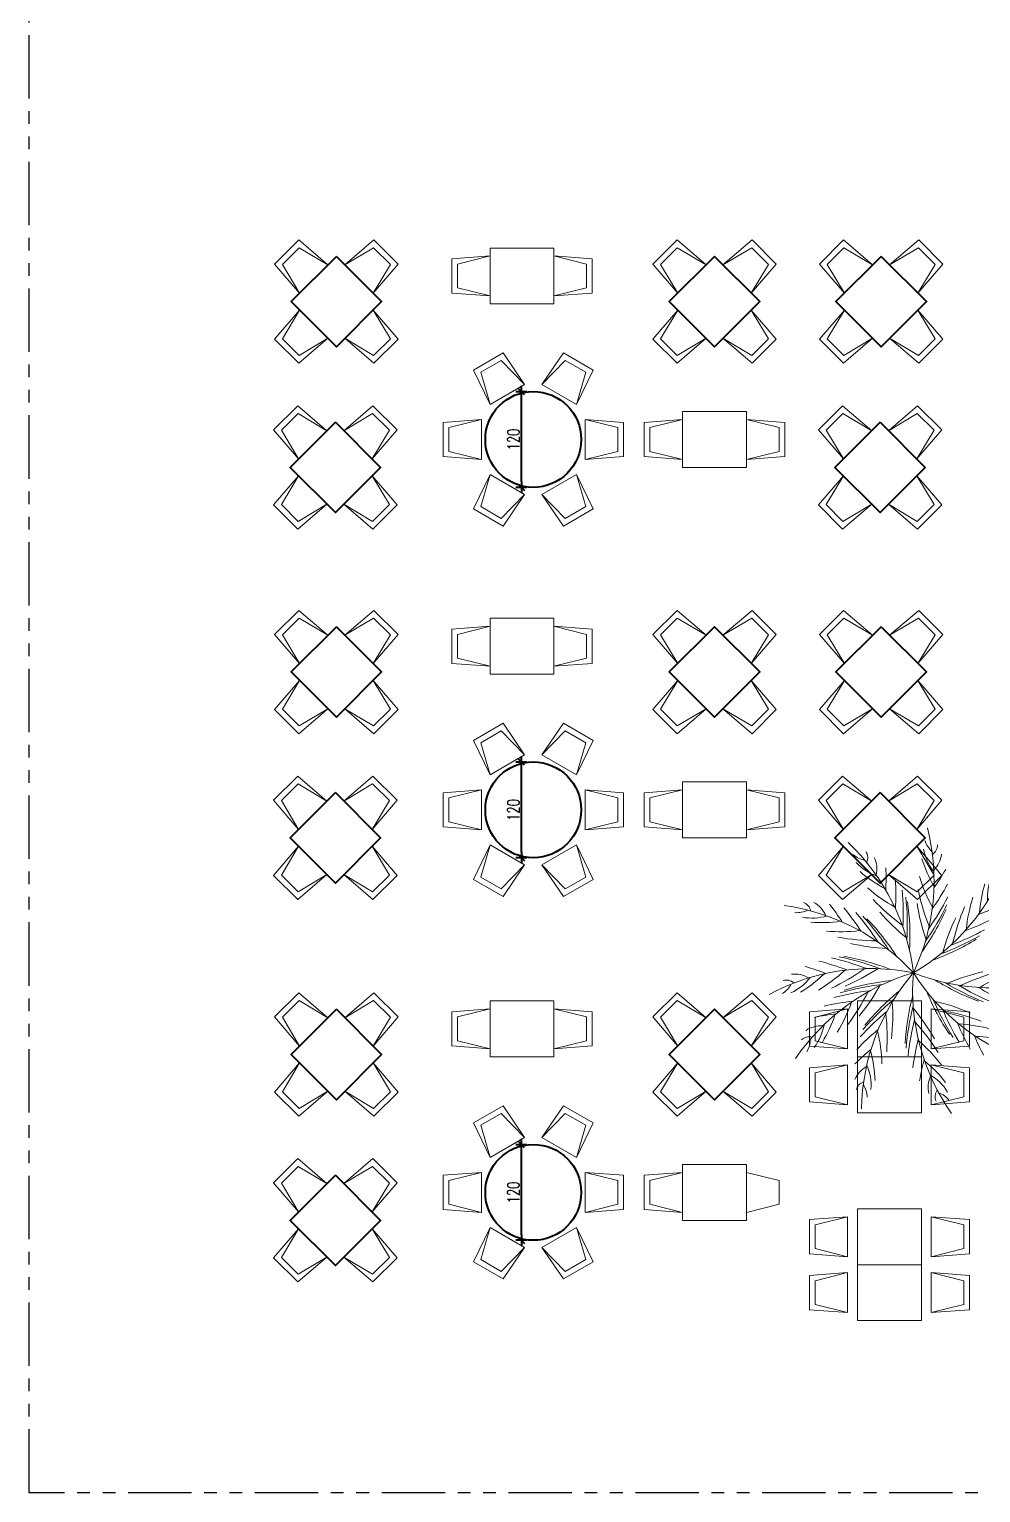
# Model space of a CAD drawing. Header units: millimetres. Extents: x 38967 to 51721, y 49836 to 53207.
# Drawn here: x 45644 to 46835, y 49836 to 51669 of the extents above; entities that cross this region are included whole.
import ezdxf

# ---------------------------------------------------------------- set-up
doc = ezdxf.new("R2010")
doc.units = ezdxf.units.MM
doc.header["$LTSCALE"] = 5
doc.linetypes.add('CONTINUA', pattern=[0])
doc.linetypes.add('PHANTOM2', pattern=[31.75, 15.875, -3.175, 3.175, -3.175, 3.175, -3.175])
doc.layers.get('DEFPOINTS').update_dxf_attribs({"linetype": 'CONTINUA'})
for name, color, linetype, lineweight in [('0_agac', 99, 'Continuous', 0), ('Zf_', 1, 'Continuous', 40), ('zf_tefris', 84, 'Continuous', 5)]:
    doc.layers.add(name, color=color, linetype=linetype, lineweight=lineweight)
doc.layers.add('ax', color=1, linetype='PHANTOM2')
doc.styles.add('Olcu50', font='txt.shx', dxfattribs={"width": 0.7, "height": 15})
doc.dimstyles.new('Olcu50', dxfattribs={"dimtxt": 15, "dimasz": 7, "dimexe": 1.25, "dimexo": 0.625, "dimgap": 2.5, "dimtad": 1, "dimdec": 0, "dimzin": 9, "dimtxsty": 'Olcu50', "dimblk": 'CENTIK', "dimcen": 7, "dimse1": 1, "dimse2": 1, "dimclrd": 256, "dimclrt": 10, "dimazin": 2, "dimtfac": 1, "dimtdec": 0, "dimtix": 1, "dimtmove": 0, "dimatfit": 3, "dimldrblk": 'CENTIK', "dimfxl": 1, "dimlwd": -1, "dimarcsym": 0})

# ---------------------------------------------------------------- blocks, each defined once
blk = doc.blocks.new('palmiye')
at = {"layer": '0_agac'}
for centre, radius, start, end in [((653.5, 117), 678, 161.8706, 201.5936), ((-60.8, 316.9), 80.8, 308.4321, 338.3515), ((386.5, 439.9), 678, 197.8706, 237.5936), ((42.7, 251.4), 83.5, 182.879, 221.5346), ((8.8, 272.9), 35.1, 173.7791, 233.0395), ((-141.1, 302.1), 163.9, 317.4391, 345.0127), ((-308.9, 181.7), 80.8, 344.4321, 14.3515), ((660.7, 553.7), 800.1, 206.1883, 211.1386), ((-377.5, 382.8), 426.3, 326.0526, 338.8318), ((-226.8, 187.1), 35.1, 209.7791, 269.0395), ((-365.2, 122.6), 163.9, 353.4391, 21.0127), ((-603.9, 48.9), 426.3, 2.0526, 14.8318), ((661.2, 487.5), 800.1, 204.5673, 211.2107), ((-463.1, 358.1), 521.1, 327.5529, 339.111), ((609.6, -472.6), 678, 110.1725, 149.8955), ((336.6, 90.1), 83.5, 131.1808, 169.8364), ((332.4, 130), 35.1, 122.081, 181.3414), ((-186.7, 189.6), 83.5, 218.879, 257.5346), ((-658.6, -21.4), 521.1, 3.5529, 15.111), ((667.6, 426), 800.1, 202.9483, 211.3077), ((-651.8, 317.4), 702.2, 334.6755, 344.6307), ((860.8, -292.1), 800.1, 151.2501, 159.6096), ((905.2, -249), 800.1, 152.8691, 159.5126), ((956.8, -207.5), 800.1, 154.4902, 159.4404), ((179.2, 501.3), 426.3, 274.3545, 287.1337), ((262.4, 265.8), 163.9, 265.741, 293.3146), ((323.8, 211.9), 80.8, 256.734, 286.6534), ((135.6, 797.4), 800.1, 242.1883, 247.1386), ((174.9, 744.1), 800.1, 240.5673, 247.2107), ((-787.3, -165.2), 702.2, 10.6755, 20.6307), ((-695, -209.3), 644.4, 13.0347, 23.4268), ((675, 384.9), 800.1, 201.6825, 211.4019), ((682.2, 354.6), 800.1, 200.5186, 211.4981), ((-603, 227.4), 644.4, 337.0347, 347.4268), ((813.8, -347.8), 800.1, 148.8205, 159.8), ((833.2, -323.4), 800.1, 149.9844, 159.7037), ((106.8, 553.1), 521.1, 275.8548, 287.4128), ((216.2, 698.1), 800.1, 238.9483, 247.3077), ((-82.5, 581.9), 644.4, 285.3366, 295.7287), ((-42.1, 676), 702.2, 282.9774, 292.9325), ((-32.3, 543.2), 678, 234.9681, 274.6912), ((-431.3, -82.2), 80.8, 21.5297, 51.4491), ((-440.5, -163.3), 163.9, 30.5366, 58.1102), ((-586.4, -366), 426.3, 39.1502, 51.9294), ((-587.6, -455.1), 521.1, 40.6505, 52.2085), ((246.3, 669.2), 800.1, 237.6825, 247.4019), ((270, 648.9), 800.1, 236.5186, 247.4981), ((552.8, -757.8), 800.1, 114.3202, 125.2997), ((582.7, -748.6), 800.1, 115.4841, 125.2035), ((623.1, -738.5), 800.1, 116.7498, 125.1093), ((684.1, -728.1), 800.1, 118.3688, 125.0123), ((750.1, -723.2), 800.1, 119.9899, 124.9402), ((407.5, -126.6), 83.5, 96.6805, 135.3361), ((-368.9, -28.4), 35.1, 246.8767, 306.1371), ((-338.5, -2.2), 83.5, 255.9765, 294.6321), ((-603.6, -647.5), 702.2, 47.7731, 57.7282), ((-503.3, -626.9), 644.4, 50.1322, 60.5244), ((313.9, -745), 678, 75.6722, 115.3952), ((427.3, 570.7), 702.2, 248.4771, 258.4323), ((480.4, 385.1), 521.1, 241.3545, 252.9126), ((510.8, 301.4), 426.3, 239.8542, 252.6334), ((445.9, 60.2), 163.9, 231.2407, 258.8143), ((426.7, -91.3), 35.1, 87.5807, 146.8411), ((466, -19), 80.8, 222.2337, 252.1531), ((-418.9, 381.5), 678, 270.9681, 310.6912), ((-448.1, 677), 800.1, 279.2858, 284.2361), ((-384.6, 658.3), 800.1, 277.6648, 284.3082), ((-627.8, 57.1), 678, 304.0339, 343.7569), ((-323.9, 646.5), 800.1, 276.0458, 284.4052), ((-282.4, 641.6), 800.1, 274.7801, 284.4994), ((-251.3, 639.7), 800.1, 273.6161, 284.5957), ((-641.6, -266), 678, 331.6319, 11.355), ((-55.3, -805.9), 678, 43.6319, 83.355), ((-436.2, -631.2), 678, 7.6319, 47.355), ((340.8, 516.1), 644.4, 250.8363, 261.2284), ((-652.8, 330.9), 800.1, 309.6161, 320.5957), ((-358.7, -857.6), 800.1, 46.2799, 57.2595), ((140.4, -943.6), 800.1, 82.2799, 93.2595), ((170.6, -951.6), 800.1, 83.4439, 93.1632), ((636.5, 248.8), 644.4, 218.796, 229.1882), ((210.3, -964.5), 800.1, 84.7096, 93.069), ((738.8, 249.2), 702.2, 216.4368, 226.392), ((-181.2, -917.5), 702.2, 83.7731, 93.7282), ((-112.1, -841.9), 644.4, 86.1322, 96.5244), ((-715.5, 293.7), 800.1, 312.0458, 320.4052), ((-679.1, 314.2), 800.1, 310.7801, 320.4994), ((-809.1, -141.3), 800.1, 343.8458, 353.5652), ((-796.1, -112.9), 800.1, 342.6819, 353.6614), ((-712, -494.7), 800.1, 10.2799, 21.2595), ((-339, -881.8), 800.1, 47.4439, 57.1632), ((743.4, -184.6), 644.4, 182.796, 193.1882), ((267.4, -988), 800.1, 86.3286, 92.972), ((685.4, 63.7), 521.1, 209.3143, 220.8723), ((326, -1018.9), 800.1, 87.9496, 92.8999), ((666.7, -23.4), 426.3, 207.814, 220.5932), ((-333.9, -429.9), 163.9, 66.5366, 94.1102), ((-332.8, -679.7), 426.3, 75.1502, 87.9294), ((-833.9, 245.5), 800.1, 315.2858, 320.2361), ((-281.4, -752.5), 521.1, 76.6505, 88.2085), ((-771.5, 267.6), 800.1, 313.6648, 320.3082), ((280.2, -901.8), 702.2, 116.8388, 126.794), ((296.8, -800.8), 644.4, 119.198, 129.5901), ((-828.4, -178.3), 800.1, 345.1116, 353.471), ((575.3, -598), 644.4, 146.796, 157.1882), ((-710.3, -525.9), 800.1, 11.4439, 21.1632), ((-314.5, -915.6), 800.1, 48.7096, 57.069), ((826.5, -244.4), 702.2, 180.4368, 190.392), ((483.8, -193.5), 163.9, 199.2004, 226.774), ((352.1, -331.4), 83.5, 64.6403, 103.2959), ((387.1, -311.7), 35.1, 55.5404, 114.8009), ((-374.1, -358.9), 80.8, 57.5297, 87.4491), ((-355.3, -278.7), 35.1, 282.8767, 342.1371), ((-346.1, -239.7), 83.5, 291.9765, 330.6321), ((-861.1, -230.7), 800.1, 346.7306, 353.374), ((607.3, -695.2), 702.2, 144.4368, 154.392), ((-710.3, -567.6), 800.1, 12.7096, 21.069), ((674.2, -363.1), 521.1, 173.3143, 184.8723), ((-282.1, -968.2), 800.1, 50.3286, 56.972), ((458.8, -271.2), 80.8, 190.1934, 220.1128), ((106.2, -818.2), 521.1, 109.7162, 121.2743), ((414.4, -701.7), 521.1, 137.3143, 148.8723), ((-715, -629.2), 800.1, 14.3286, 20.972), ((608, -422.5), 426.3, 171.814, 184.5932), ((-252.8, -1027.7), 800.1, 51.9496, 56.8999), ((-113.8, -576.5), 163.9, 99.6024, 127.176), ((23.4, -785.3), 426.3, 108.2159, 120.9952), ((-901.4, -283.4), 800.1, 348.3516, 353.3019), ((325.8, -710.9), 426.3, 135.814, 148.5932), ((-726.3, -694.5), 800.1, 15.9496, 20.8999), ((360, -452.6), 163.9, 163.2004, 190.774), ((172.4, -486.8), 83.5, 28.6403, 67.2959), ((-186.2, -538.9), 80.8, 90.5954, 120.5148), ((-214.2, -461.5), 35.1, 315.9424, 15.2029), ((-227.8, -423.8), 83.5, 325.0423, 3.6979), ((107.5, -589.4), 163.9, 127.2004, 154.774), ((212.2, -491.4), 35.1, 19.5404, 78.8009), ((-64.4, -506.9), 83.5, 352.6403, 31.2959), ((294, -500.8), 80.8, 154.1934, 184.1128), ((25.8, -589.7), 80.8, 118.1934, 148.1128), ((-34.8, -534), 35.1, 343.5404, 42.8009)]:
    blk.add_arc(centre, radius, start, end, dxfattribs=at)
blk = doc.blocks.new('CENTIK')
for p, q in [((-1, 0), (1, 0)), ((-0.57, -0.57), (0.57, 0.57)), ((0, 1), (0, -1))]:
    blk.add_line(p, q)
blk = doc.blocks.new('*D108')
at = {"layer": 'DEFPOINTS', "color": 0, "transparency": 16777216}
for p in [(46260.3, 51215.3), (46275.2, 51215.3), (46275.2, 51095.3)]:
    blk.add_point(p, dxfattribs=at)
at = {"layer": 'Zf_', "transparency": 16777216}
blk.add_line((46260.3, 51102.3), (46260.3, 51208.3), dxfattribs=at)
at = {"layer": 'Zf_', "transparency": 16777216, "xscale": 7, "yscale": 7, "zscale": 7}
for p, rotation in [((46260.3, 51215.3), 90), ((46260.3, 51095.3), 270)]:
    blk.add_blockref('CENTIK', p, dxfattribs=dict(at, rotation=rotation))
at = {"layer": 'Zf_', "color": 10, "transparency": 16777216, "insert": (46250.3, 51155.3), "char_height": 15, "attachment_point": 5, "rotation": 90, "style": 'Olcu50'}
blk.add_mtext('120', dxfattribs=at)
blk = doc.blocks.new('*D110')
at = {"layer": 'DEFPOINTS', "color": 0, "transparency": 16777216}
for p in [(46260.3, 50751.4), (46275.2, 50751.4), (46275.2, 50631.4)]:
    blk.add_point(p, dxfattribs=at)
at = {"layer": 'Zf_', "transparency": 16777216}
blk.add_line((46260.3, 50638.4), (46260.3, 50744.4), dxfattribs=at)
at = {"layer": 'Zf_', "transparency": 16777216, "xscale": 7, "yscale": 7, "zscale": 7}
for p, rotation in [((46260.3, 50751.4), 90), ((46260.3, 50631.4), 270)]:
    blk.add_blockref('CENTIK', p, dxfattribs=dict(at, rotation=rotation))
at = {"layer": 'Zf_', "color": 10, "transparency": 16777216, "insert": (46250.3, 50691.4), "char_height": 15, "attachment_point": 5, "rotation": 90, "style": 'Olcu50'}
blk.add_mtext('120', dxfattribs=at)
blk = doc.blocks.new('*D102')
at = {"layer": 'DEFPOINTS', "color": 0, "transparency": 16777216}
for p in [(46260.3, 50272.3), (46275.2, 50272.3), (46275.2, 50152.3)]:
    blk.add_point(p, dxfattribs=at)
at = {"layer": 'Zf_', "transparency": 16777216}
blk.add_line((46260.3, 50159.3), (46260.3, 50265.3), dxfattribs=at)
at = {"layer": 'Zf_', "transparency": 16777216, "xscale": 7, "yscale": 7, "zscale": 7}
for p, rotation in [((46260.3, 50272.3), 90), ((46260.3, 50152.3), 270)]:
    blk.add_blockref('CENTIK', p, dxfattribs=dict(at, rotation=rotation))
at = {"layer": 'Zf_', "color": 10, "transparency": 16777216, "insert": (46250.3, 50212.3), "char_height": 15, "attachment_point": 5, "rotation": 90, "style": 'Olcu50'}
blk.add_mtext('120', dxfattribs=at)

msp = doc.modelspace()

# ---------------------------------------------------------------- linework, layer by layer
at = {"layer": 'ax'}
msp.add_lwpolyline([(45644.4, 52899.6), (51721.1, 52899.6), (51721.1, 49836.2), (45644.4, 49836.2)], close=True, dxfattribs=at)
at = {"layer": 'Zf_'}
for p, q in [((46028.8, 51384.5, 0), (45972.2, 51327.9, 0)), ((46502, 51384.5, 0), (46558.6, 51327.9, 0)), ((46710.6, 51384.5, 0), (46654.1, 51327.9, 0)), ((45972.2, 51327.9, 0), (46028.8, 51271.4, 0)), ((46558.6, 51327.9, 0), (46502, 51271.4, 0)), ((46654.1, 51327.9, 0), (46710.6, 51271.4, 0)), ((46027.5, 51176.8, 0), (45970.9, 51120.3, 0)), ((46709.4, 51176.8, 0), (46652.8, 51120.3, 0)), ((45970.9, 51120.3, 0), (46027.5, 51063.7, 0)), ((46652.8, 51120.3, 0), (46709.4, 51063.7, 0)), ((46028.8, 50920.6, 0), (45972.2, 50864.1, 0)), ((46502, 50920.6, 0), (46558.6, 50864.1, 0)), ((46710.6, 50920.6, 0), (46654.1, 50864.1, 0)), ((45972.2, 50864.1, 0), (46028.8, 50807.5, 0)), ((46558.6, 50864.1, 0), (46502, 50807.5, 0)), ((46654.1, 50864.1, 0), (46710.6, 50807.5, 0)), ((46027.5, 50713, 0), (45970.9, 50656.4, 0)), ((46709.4, 50713, 0), (46652.8, 50656.4, 0)), ((45970.9, 50656.4, 0), (46027.5, 50599.8, 0)), ((46652.8, 50656.4, 0), (46709.4, 50599.8, 0)), ((46028.8, 50441.6, 0), (45972.2, 50385, 0)), ((46502, 50441.6, 0), (46558.6, 50385, 0)), ((45972.2, 50385, 0), (46028.8, 50328.4, 0)), ((46558.6, 50385, 0), (46502, 50328.4, 0)), ((46027.5, 50233.9, 0), (45970.9, 50177.3, 0)), ((45970.9, 50177.3, 0), (46027.5, 50120.8, 0))]:
    msp.add_line(p, q, dxfattribs=at)
at = {"layer": 'Zf_', "elevation": 0}
for points in [[(46028.8, 51384.5), (46085.3, 51327.9), (46028.8, 51271.4), (45972.2, 51327.9)], [(46502, 51384.5), (46445.5, 51327.9), (46502, 51271.4), (46558.6, 51327.9)], [(46710.6, 51384.5), (46767.2, 51327.9), (46710.6, 51271.4), (46654.1, 51327.9)], [(46027.5, 51176.8), (46084.1, 51120.3), (46027.5, 51063.7), (45970.9, 51120.3)], [(46709.4, 51176.8), (46765.9, 51120.3), (46709.4, 51063.7), (46652.8, 51120.3)], [(46028.8, 50920.6), (46085.3, 50864.1), (46028.8, 50807.5), (45972.2, 50864.1)], [(46502, 50920.6), (46445.5, 50864.1), (46502, 50807.5), (46558.6, 50864.1)], [(46710.6, 50920.6), (46767.2, 50864.1), (46710.6, 50807.5), (46654.1, 50864.1)], [(46027.5, 50713), (46084.1, 50656.4), (46027.5, 50599.8), (45970.9, 50656.4)], [(46709.4, 50713), (46765.9, 50656.4), (46709.4, 50599.8), (46652.8, 50656.4)], [(46028.8, 50441.6), (46085.3, 50385), (46028.8, 50328.4), (45972.2, 50385)], [(46502, 50441.6), (46445.5, 50385), (46502, 50328.4), (46558.6, 50385)], [(46027.5, 50233.9), (46084.1, 50177.3), (46027.5, 50120.8), (45970.9, 50177.3)]]:
    msp.add_lwpolyline(points, close=True, dxfattribs=at)
at = {"layer": 'Zf_'}
for centre in [(46275.2, 51155.3, 0), (46275.2, 50691.4, 0), (46275.2, 50212.3, 0)]:
    msp.add_circle(centre, 60, dxfattribs=at)
at = {"layer": 'zf_tefris'}
for p, q in [((46462, 51190.3, 0), (46542, 51190.3, 0)), ((46542, 51190.3, 0), (46462, 51190.3, 0)), ((46462, 51190.3, 0), (46462, 51120.3, 0)), ((46542, 51120.3, 0), (46542, 51190.3, 0)), ((46542, 51120.3, 0), (46462, 51120.3, 0)), ((46462, 51120.3, 0), (46542, 51120.3, 0)), ((46462, 50726.4, 0), (46542, 50726.4, 0)), ((46542, 50726.4, 0), (46462, 50726.4, 0)), ((46462, 50726.4, 0), (46462, 50656.4, 0)), ((46542, 50656.4, 0), (46542, 50726.4, 0)), ((46542, 50656.4, 0), (46462, 50656.4, 0)), ((46462, 50656.4, 0), (46542, 50656.4, 0)), ((46681, 50382.1, 0), (46681, 50452.1, 0)), ((46761, 50452.1, 0), (46681, 50452.1, 0)), ((46761, 50452.1, 0), (46761, 50382.1, 0)), ((46761, 50382.1, 0), (46761, 50452.1, 0)), ((46761, 50382.1, 0), (46681, 50382.1, 0)), ((46681, 50382.1, 0), (46761, 50382.1, 0)), ((46681, 50312.1, 0), (46681, 50382.1, 0)), ((46761, 50382.1, 0), (46761, 50312.1, 0)), ((46681, 50312.1, 0), (46761, 50312.1, 0)), ((46761, 50312.1, 0), (46681, 50312.1, 0)), ((46761, 50312.1, 0), (46681, 50312.1, 0)), ((46681, 50312.1, 0), (46761, 50312.1, 0)), ((46462, 50247.3, 0), (46542, 50247.3, 0)), ((46542, 50247.3, 0), (46462, 50247.3, 0)), ((46462, 50247.3, 0), (46462, 50177.3, 0)), ((46542, 50177.3, 0), (46542, 50247.3, 0)), ((46681, 50121.8, 0), (46681, 50191.8, 0)), ((46761, 50191.8, 0), (46681, 50191.8, 0)), ((46761, 50191.8, 0), (46761, 50121.8, 0)), ((46761, 50121.8, 0), (46761, 50191.8, 0)), ((46542, 50177.3, 0), (46462, 50177.3, 0)), ((46462, 50177.3, 0), (46542, 50177.3, 0)), ((46761, 50121.8, 0), (46681, 50121.8, 0)), ((46681, 50121.8, 0), (46761, 50121.8, 0)), ((46681, 50051.8, 0), (46681, 50121.8, 0)), ((46761, 50121.8, 0), (46761, 50051.8, 0)), ((46681, 50051.8, 0), (46761, 50051.8, 0)), ((46761, 50051.8, 0), (46681, 50051.8, 0)), ((46761, 50051.8, 0), (46681, 50051.8, 0)), ((46681, 50051.8, 0), (46761, 50051.8, 0))]:
    msp.add_line(p, q, dxfattribs=at)
at = {"layer": 'zf_tefris', "elevation": 0}
for points in [[(45981.8, 51405.2), (45951.5, 51374.9), (45982.8, 51338.5), (46018.2, 51373.9)], [(45982.2, 51395.5), (45961.2, 51374.5), (45982.8, 51338.5), (46018.2, 51373.9)], [(46075.7, 51405.2), (46106, 51374.9), (46074.7, 51338.5), (46039.4, 51373.9)], [(46075.3, 51395.5), (46096.3, 51374.5), (46074.7, 51338.5), (46039.4, 51373.9)], [(46301.1, 51325.1), (46301.1, 51395.1), (46221.1, 51395.1), (46221.1, 51325.1)], [(46455.1, 51405.2), (46424.8, 51374.9), (46456.1, 51338.5), (46491.4, 51373.9)], [(46455.5, 51395.5), (46434.5, 51374.5), (46456.1, 51338.5), (46491.4, 51373.9)], [(46549, 51405.2), (46579.3, 51374.9), (46548, 51338.5), (46512.6, 51373.9)], [(46548.6, 51395.5), (46569.6, 51374.5), (46548, 51338.5), (46512.6, 51373.9)], [(46663.6, 51405.2), (46633.3, 51374.9), (46664.7, 51338.5), (46700, 51373.9)], [(46664.1, 51395.5), (46643, 51374.5), (46664.7, 51338.5), (46700, 51373.9)], [(46757.6, 51405.2), (46787.9, 51374.9), (46756.6, 51338.5), (46721.2, 51373.9)], [(46757.2, 51395.5), (46778.2, 51374.5), (46756.6, 51338.5), (46721.2, 51373.9)], [(46173.2, 51338.7), (46173.2, 51381.6), (46221.1, 51385.1), (46221.1, 51335.1)], [(46180.4, 51345.3), (46180.4, 51375), (46221.1, 51385.1), (46221.1, 51335.1)], [(46349, 51338.7), (46349, 51381.6), (46301.1, 51385.1), (46301.1, 51335.1)], [(46341.8, 51345.3), (46341.8, 51375), (46301.1, 51385.1), (46301.1, 51335.1)], [(45951.5, 51281), (45981.8, 51250.7), (46018.2, 51282), (45982.8, 51317.3)], [(45961.2, 51281.4), (45982.2, 51260.4), (46018.2, 51282), (45982.8, 51317.3)], [(46106, 51281), (46075.7, 51250.7), (46039.4, 51282), (46074.7, 51317.3)], [(46096.3, 51281.4), (46075.3, 51260.4), (46039.4, 51282), (46074.7, 51317.3)], [(46424.8, 51281), (46455.1, 51250.7), (46491.4, 51282), (46456.1, 51317.3)], [(46434.5, 51281.4), (46455.5, 51260.4), (46491.4, 51282), (46456.1, 51317.3)], [(46579.3, 51281), (46549, 51250.7), (46512.6, 51282), (46548, 51317.3)], [(46569.6, 51281.4), (46548.6, 51260.4), (46512.6, 51282), (46548, 51317.3)], [(46633.3, 51281), (46663.6, 51250.7), (46700, 51282), (46664.7, 51317.3)], [(46643, 51281.4), (46664.1, 51260.4), (46700, 51282), (46664.7, 51317.3)], [(46787.9, 51281), (46757.6, 51250.7), (46721.2, 51282), (46756.6, 51317.3)], [(46778.2, 51281.4), (46757.2, 51260.4), (46721.2, 51282), (46756.6, 51317.3)], [(46237.4, 51263.7), (46200.3, 51242.3), (46221.1, 51199.1), (46264.4, 51224.1)], [(46235.2, 51254.3), (46209.5, 51239.4), (46221.1, 51199.1), (46264.4, 51224.1)], [(46350.2, 51242.3), (46313.1, 51263.7), (46286.1, 51224.1), (46329.4, 51199.1)], [(46341, 51239.4), (46315.2, 51254.3), (46286.1, 51224.1), (46329.4, 51199.1)], [(45980.5, 51197.6), (45950.2, 51167.3), (45981.5, 51130.9), (46016.9, 51166.2)], [(46074.5, 51197.6), (46104.8, 51167.3), (46073.5, 51130.9), (46038.1, 51166.2)], [(46662.4, 51197.6), (46632.1, 51167.3), (46663.4, 51130.9), (46698.8, 51166.2)], [(46756.3, 51197.6), (46786.6, 51167.3), (46755.3, 51130.9), (46720, 51166.2)], [(45980.9, 51187.9), (45959.9, 51166.8), (45981.5, 51130.9), (46016.9, 51166.2)], [(46074.1, 51187.9), (46095.1, 51166.8), (46073.5, 51130.9), (46038.1, 51166.2)], [(46162.4, 51176.7), (46162.4, 51133.8), (46210.2, 51130.3), (46210.2, 51180.3)], [(46169.5, 51170.1), (46169.5, 51140.4), (46210.2, 51130.3), (46210.2, 51180.3)], [(46388.1, 51133.8), (46388.1, 51176.7), (46340.2, 51180.3), (46340.2, 51130.3)], [(46381, 51140.4), (46381, 51170.1), (46340.2, 51180.3), (46340.2, 51130.3)], [(46414.2, 51133.8), (46414.2, 51176.7), (46462, 51180.3), (46462, 51130.3)], [(46421.3, 51140.4), (46421.3, 51170.1), (46462, 51180.3), (46462, 51130.3)], [(46542, 51120.3), (46542, 51190.3), (46462, 51190.3), (46462, 51120.3)], [(46589.9, 51133.8), (46589.9, 51176.7), (46542, 51180.3), (46542, 51130.3)], [(46582.8, 51140.4), (46582.8, 51170.1), (46542, 51180.3), (46542, 51130.3)], [(46662.8, 51187.9), (46641.8, 51166.8), (46663.4, 51130.9), (46698.8, 51166.2)], [(46755.9, 51187.9), (46776.9, 51166.8), (46755.3, 51130.9), (46720, 51166.2)], [(45950.2, 51073.3), (45980.5, 51043), (46016.9, 51074.3), (45981.5, 51109.7)], [(45959.9, 51073.7), (45980.9, 51052.7), (46016.9, 51074.3), (45981.5, 51109.7)], [(46104.8, 51073.3), (46074.5, 51043), (46038.1, 51074.3), (46073.5, 51109.7)], [(46095.1, 51073.7), (46074.1, 51052.7), (46038.1, 51074.3), (46073.5, 51109.7)], [(46200.3, 51068.3), (46237.4, 51046.8), (46264.4, 51086.5), (46221.1, 51111.5)], [(46209.5, 51071.2), (46235.2, 51056.3), (46264.4, 51086.5), (46221.1, 51111.5)], [(46313.1, 51046.8), (46350.2, 51068.3), (46329.4, 51111.5), (46286.1, 51086.5)], [(46315.2, 51056.3), (46341, 51071.2), (46329.4, 51111.5), (46286.1, 51086.5)], [(46632.1, 51073.3), (46662.4, 51043), (46698.8, 51074.3), (46663.4, 51109.7)], [(46641.8, 51073.7), (46662.8, 51052.7), (46698.8, 51074.3), (46663.4, 51109.7)], [(46786.6, 51073.3), (46756.3, 51043), (46720, 51074.3), (46755.3, 51109.7)], [(46776.9, 51073.7), (46755.9, 51052.7), (46720, 51074.3), (46755.3, 51109.7)], [(45981.8, 50941.3), (45951.5, 50911), (45982.8, 50874.7), (46018.2, 50910)], [(46075.7, 50941.3), (46106, 50911), (46074.7, 50874.7), (46039.4, 50910)], [(46455.1, 50941.3), (46424.8, 50911), (46456.1, 50874.7), (46491.4, 50910)], [(46549, 50941.3), (46579.3, 50911), (46548, 50874.7), (46512.6, 50910)], [(46663.6, 50941.3), (46633.3, 50911), (46664.7, 50874.7), (46700, 50910)], [(46757.6, 50941.3), (46787.9, 50911), (46756.6, 50874.7), (46721.2, 50910)], [(45982.2, 50931.6), (45961.2, 50910.6), (45982.8, 50874.7), (46018.2, 50910)], [(46075.3, 50931.6), (46096.3, 50910.6), (46074.7, 50874.7), (46039.4, 50910)], [(46173.2, 50874.8), (46173.2, 50917.7), (46221.1, 50921.3), (46221.1, 50871.3)], [(46180.4, 50881.4), (46180.4, 50911.1), (46221.1, 50921.3), (46221.1, 50871.3)], [(46301.1, 50861.3), (46301.1, 50931.3), (46221.1, 50931.3), (46221.1, 50861.3)], [(46349, 50874.8), (46349, 50917.7), (46301.1, 50921.3), (46301.1, 50871.3)], [(46341.8, 50881.4), (46341.8, 50911.1), (46301.1, 50921.3), (46301.1, 50871.3)], [(46455.5, 50931.6), (46434.5, 50910.6), (46456.1, 50874.7), (46491.4, 50910)], [(46548.6, 50931.6), (46569.6, 50910.6), (46548, 50874.7), (46512.6, 50910)], [(46664.1, 50931.6), (46643, 50910.6), (46664.7, 50874.7), (46700, 50910)], [(46757.2, 50931.6), (46778.2, 50910.6), (46756.6, 50874.7), (46721.2, 50910)], [(45951.5, 50817.1), (45981.8, 50786.8), (46018.2, 50818.1), (45982.8, 50853.5)], [(45961.2, 50817.5), (45982.2, 50796.5), (46018.2, 50818.1), (45982.8, 50853.5)], [(46106, 50817.1), (46075.7, 50786.8), (46039.4, 50818.1), (46074.7, 50853.5)], [(46096.3, 50817.5), (46075.3, 50796.5), (46039.4, 50818.1), (46074.7, 50853.5)], [(46424.8, 50817.1), (46455.1, 50786.8), (46491.4, 50818.1), (46456.1, 50853.5)], [(46434.5, 50817.5), (46455.5, 50796.5), (46491.4, 50818.1), (46456.1, 50853.5)], [(46579.3, 50817.1), (46549, 50786.8), (46512.6, 50818.1), (46548, 50853.5)], [(46569.6, 50817.5), (46548.6, 50796.5), (46512.6, 50818.1), (46548, 50853.5)], [(46633.3, 50817.1), (46663.6, 50786.8), (46700, 50818.1), (46664.7, 50853.5)], [(46643, 50817.5), (46664.1, 50796.5), (46700, 50818.1), (46664.7, 50853.5)], [(46787.9, 50817.1), (46757.6, 50786.8), (46721.2, 50818.1), (46756.6, 50853.5)], [(46778.2, 50817.5), (46757.2, 50796.5), (46721.2, 50818.1), (46756.6, 50853.5)], [(46237.4, 50799.9), (46200.3, 50778.4), (46221.1, 50735.2), (46264.4, 50760.2)], [(46235.2, 50790.4), (46209.5, 50775.5), (46221.1, 50735.2), (46264.4, 50760.2)], [(46350.2, 50778.4), (46313.1, 50799.9), (46286.1, 50760.2), (46329.4, 50735.2)], [(46341, 50775.5), (46315.2, 50790.4), (46286.1, 50760.2), (46329.4, 50735.2)], [(45980.5, 50733.7), (45950.2, 50703.4), (45981.5, 50667), (46016.9, 50702.4)], [(45980.9, 50724), (45959.9, 50703), (45981.5, 50667), (46016.9, 50702.4)], [(46074.5, 50733.7), (46104.8, 50703.4), (46073.5, 50667), (46038.1, 50702.4)], [(46074.1, 50724), (46095.1, 50703), (46073.5, 50667), (46038.1, 50702.4)], [(46162.4, 50712.8), (46162.4, 50670), (46210.2, 50666.4), (46210.2, 50716.4)], [(46169.5, 50706.3), (46169.5, 50676.5), (46210.2, 50666.4), (46210.2, 50716.4)], [(46388.1, 50670), (46388.1, 50712.8), (46340.2, 50716.4), (46340.2, 50666.4)], [(46381, 50676.5), (46381, 50706.3), (46340.2, 50716.4), (46340.2, 50666.4)], [(46414.2, 50670), (46414.2, 50712.8), (46462, 50716.4), (46462, 50666.4)], [(46421.3, 50676.5), (46421.3, 50706.3), (46462, 50716.4), (46462, 50666.4)], [(46542, 50656.4), (46542, 50726.4), (46462, 50726.4), (46462, 50656.4)], [(46589.9, 50670), (46589.9, 50712.8), (46542, 50716.4), (46542, 50666.4)], [(46582.8, 50676.5), (46582.8, 50706.3), (46542, 50716.4), (46542, 50666.4)], [(46662.4, 50733.7), (46632.1, 50703.4), (46663.4, 50667), (46698.8, 50702.4)], [(46662.8, 50724), (46641.8, 50703), (46663.4, 50667), (46698.8, 50702.4)], [(46756.3, 50733.7), (46786.6, 50703.4), (46755.3, 50667), (46720, 50702.4)], [(46755.9, 50724), (46776.9, 50703), (46755.3, 50667), (46720, 50702.4)], [(45950.2, 50609.4), (45980.5, 50579.1), (46016.9, 50610.4), (45981.5, 50645.8)], [(45959.9, 50609.8), (45980.9, 50588.8), (46016.9, 50610.4), (45981.5, 50645.8)], [(46104.8, 50609.4), (46074.5, 50579.1), (46038.1, 50610.4), (46073.5, 50645.8)], [(46095.1, 50609.8), (46074.1, 50588.8), (46038.1, 50610.4), (46073.5, 50645.8)], [(46200.3, 50604.4), (46237.4, 50583), (46264.4, 50622.6), (46221.1, 50647.6)], [(46209.5, 50607.3), (46235.2, 50592.4), (46264.4, 50622.6), (46221.1, 50647.6)], [(46313.1, 50583), (46350.2, 50604.4), (46329.4, 50647.6), (46286.1, 50622.6)], [(46315.2, 50592.4), (46341, 50607.3), (46329.4, 50647.6), (46286.1, 50622.6)], [(46632.1, 50609.4), (46662.4, 50579.1), (46698.8, 50610.4), (46663.4, 50645.8)], [(46641.8, 50609.8), (46662.8, 50588.8), (46698.8, 50610.4), (46663.4, 50645.8)], [(46786.6, 50609.4), (46756.3, 50579.1), (46720, 50610.4), (46755.3, 50645.8)], [(46776.9, 50609.8), (46755.9, 50588.8), (46720, 50610.4), (46755.3, 50645.8)], [(45981.8, 50462.3), (45951.5, 50432), (45982.8, 50395.6), (46018.2, 50431)], [(46075.7, 50462.3), (46106, 50432), (46074.7, 50395.6), (46039.4, 50431)], [(46455.1, 50462.3), (46424.8, 50432), (46456.1, 50395.6), (46491.4, 50431)], [(46549, 50462.3), (46579.3, 50432), (46548, 50395.6), (46512.6, 50431)], [(45982.2, 50452.6), (45961.2, 50431.6), (45982.8, 50395.6), (46018.2, 50431)], [(46075.3, 50452.6), (46096.3, 50431.6), (46074.7, 50395.6), (46039.4, 50431)], [(46173.2, 50395.8), (46173.2, 50438.6), (46221.1, 50442.2), (46221.1, 50392.2)], [(46180.4, 50402.3), (46180.4, 50432), (46221.1, 50442.2), (46221.1, 50392.2)], [(46301.1, 50382.2), (46301.1, 50452.2), (46221.1, 50452.2), (46221.1, 50382.2)], [(46349, 50395.8), (46349, 50438.6), (46301.1, 50442.2), (46301.1, 50392.2)], [(46341.8, 50402.3), (46341.8, 50432), (46301.1, 50442.2), (46301.1, 50392.2)], [(46455.5, 50452.6), (46434.5, 50431.6), (46456.1, 50395.6), (46491.4, 50431)], [(46548.6, 50452.6), (46569.6, 50431.6), (46548, 50395.6), (46512.6, 50431)], [(46620.8, 50395.6), (46620.8, 50438.5), (46668.6, 50442.1), (46668.6, 50392.1)], [(46627.9, 50402.2), (46627.9, 50431.9), (46668.6, 50442.1), (46668.6, 50392.1)], [(46821.1, 50395.6), (46821.1, 50438.5), (46773.3, 50442.1), (46773.3, 50392.1)], [(46814, 50402.2), (46814, 50431.9), (46773.3, 50442.1), (46773.3, 50392.1)], [(45951.5, 50338), (45981.8, 50307.7), (46018.2, 50339), (45982.8, 50374.4)], [(45961.2, 50338.4), (45982.2, 50317.4), (46018.2, 50339), (45982.8, 50374.4)], [(46106, 50338), (46075.7, 50307.7), (46039.4, 50339), (46074.7, 50374.4)], [(46096.3, 50338.4), (46075.3, 50317.4), (46039.4, 50339), (46074.7, 50374.4)], [(46424.8, 50338), (46455.1, 50307.7), (46491.4, 50339), (46456.1, 50374.4)], [(46434.5, 50338.4), (46455.5, 50317.4), (46491.4, 50339), (46456.1, 50374.4)], [(46579.3, 50338), (46549, 50307.7), (46512.6, 50339), (46548, 50374.4)], [(46569.6, 50338.4), (46548.6, 50317.4), (46512.6, 50339), (46548, 50374.4)], [(46620.8, 50368.5), (46620.8, 50325.6), (46668.6, 50322.1), (46668.6, 50372.1)], [(46627.9, 50361.9), (46627.9, 50332.2), (46668.6, 50322.1), (46668.6, 50372.1)], [(46821.1, 50368.5), (46821.1, 50325.6), (46773.3, 50322.1), (46773.3, 50372.1)], [(46814, 50361.9), (46814, 50332.2), (46773.3, 50322.1), (46773.3, 50372.1)], [(46237.4, 50320.8), (46200.3, 50299.4), (46221.1, 50256.1), (46264.4, 50281.1)], [(46350.2, 50299.4), (46313.1, 50320.8), (46286.1, 50281.1), (46329.4, 50256.1)], [(46235.2, 50311.3), (46209.5, 50296.5), (46221.1, 50256.1), (46264.4, 50281.1)], [(46341, 50296.5), (46315.2, 50311.3), (46286.1, 50281.1), (46329.4, 50256.1)], [(45980.5, 50254.6), (45950.2, 50224.3), (45981.5, 50187.9), (46016.9, 50223.3)], [(45980.9, 50244.9), (45959.9, 50223.9), (45981.5, 50187.9), (46016.9, 50223.3)], [(46074.5, 50254.6), (46104.8, 50224.3), (46073.5, 50187.9), (46038.1, 50223.3)], [(46074.1, 50244.9), (46095.1, 50223.9), (46073.5, 50187.9), (46038.1, 50223.3)], [(46542, 50177.3), (46542, 50247.3), (46462, 50247.3), (46462, 50177.3)], [(46162.4, 50233.8), (46162.4, 50190.9), (46210.2, 50187.3), (46210.2, 50237.3)], [(46169.5, 50227.2), (46169.5, 50197.5), (46210.2, 50187.3), (46210.2, 50237.3)], [(46388.1, 50190.9), (46388.1, 50233.8), (46340.2, 50237.3), (46340.2, 50187.3)], [(46381, 50197.5), (46381, 50227.2), (46340.2, 50237.3), (46340.2, 50187.3)], [(46414.2, 50190.9), (46414.2, 50233.8), (46462, 50237.3), (46462, 50187.3)], [(46421.3, 50197.5), (46421.3, 50227.2), (46462, 50237.3), (46462, 50187.3)], [(46582.8, 50197.5), (46582.8, 50227.2), (46542, 50237.3), (46542, 50187.3)], [(45950.2, 50130.4), (45980.5, 50100.1), (46016.9, 50131.4), (45981.5, 50166.7)], [(45959.9, 50130.8), (45980.9, 50109.8), (46016.9, 50131.4), (45981.5, 50166.7)], [(46104.8, 50130.4), (46074.5, 50100.1), (46038.1, 50131.4), (46073.5, 50166.7)], [(46095.1, 50130.8), (46074.1, 50109.8), (46038.1, 50131.4), (46073.5, 50166.7)], [(46200.3, 50125.3), (46237.4, 50103.9), (46264.4, 50143.5), (46221.1, 50168.5)], [(46209.5, 50128.2), (46235.2, 50113.4), (46264.4, 50143.5), (46221.1, 50168.5)], [(46313.1, 50103.9), (46350.2, 50125.3), (46329.4, 50168.5), (46286.1, 50143.5)], [(46315.2, 50113.4), (46341, 50128.2), (46329.4, 50168.5), (46286.1, 50143.5)], [(46620.8, 50135.3), (46620.8, 50178.2), (46668.6, 50181.8), (46668.6, 50131.8)], [(46627.9, 50141.9), (46627.9, 50171.6), (46668.6, 50181.8), (46668.6, 50131.8)], [(46821.1, 50135.3), (46821.1, 50178.2), (46773.3, 50181.8), (46773.3, 50131.8)], [(46814, 50141.9), (46814, 50171.6), (46773.3, 50181.8), (46773.3, 50131.8)], [(46620.8, 50108.2), (46620.8, 50065.3), (46668.6, 50061.8), (46668.6, 50111.8)], [(46627.9, 50101.6), (46627.9, 50071.9), (46668.6, 50061.8), (46668.6, 50111.8)], [(46821.1, 50108.2), (46821.1, 50065.3), (46773.3, 50061.8), (46773.3, 50111.8)], [(46814, 50101.6), (46814, 50071.9), (46773.3, 50061.8), (46773.3, 50111.8)]]:
    msp.add_lwpolyline(points, close=True, dxfattribs=at)

# ---------------------------------------------------------------- block references
at = {"layer": '0_agac', "xscale": -0.3960000000006403, "yscale": 0.3960000000006403, "zscale": 0.396, "rotation": 270}
msp.add_blockref('palmiye', (46803.4, 50478.2, 0), dxfattribs=at)

# ---------------------------------------------------------------- dimensions: what is measured, and where the dimension line sits
at = {"layer": 'Zf_'}
for base, p1, p2, picture, middle in [((46260.3, 51215.3, 0), (46275.2, 51095.3, 0), (46275.2, 51215.3, 0), '*D108', (46250.3, 51155.3, 0)), ((46260.3, 50751.4, 0), (46275.2, 50631.4, 0), (46275.2, 50751.4, 0), '*D110', (46250.3, 50691.4, 0)), ((46260.3, 50272.3, 0), (46275.2, 50152.3, 0), (46275.2, 50272.3, 0), '*D102', (46250.3, 50212.3, 0))]:
    dim = msp.add_linear_dim(base=base, p1=p1, p2=p2, angle=270, dimstyle='Olcu50', override={"dimfxl": 10}, dxfattribs=at)
    dim.commit()
    dim.dimension.update_dxf_attribs({"geometry": picture, "text_midpoint": middle})

doc.saveas('drawing.dxf')
